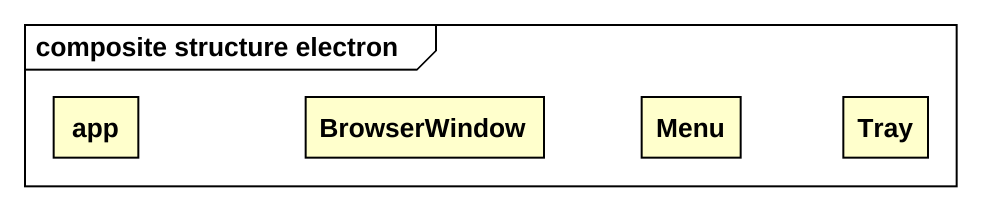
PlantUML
@startuml
mainframe composite structure electron
rectangle app
rectangle BrowserWindow
rectangle Menu
rectangle Tray
@enduml
